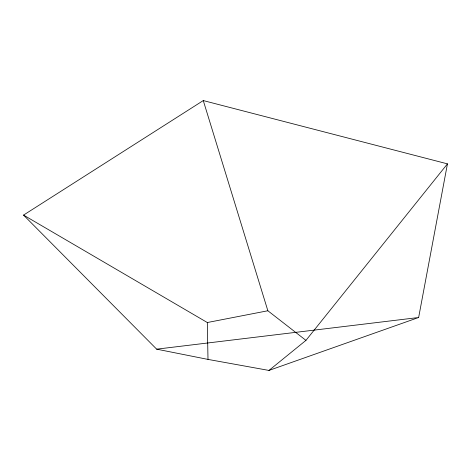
<?xml version="1.0" encoding="UTF-8"?>
<svg xmlns="http://www.w3.org/2000/svg" width="471" height="471" viewBox="0 0 471 471"><rect width="100%" height="100%" fill="white"/><g stroke="black" fill="none" stroke-linecap="round" stroke-linejoin="round"><path stroke-width="0.71" d="M418.642 317.501L447.45 163.861L203.272 100.57L23.55 215.088L156.655 349.158L207.999 359.408L268.953 370.43L418.642 317.501L156.655 349.158M268.953 370.43L305.95 340.368L447.45 163.861M23.55 215.088L207.317 322.529L267.858 310.76L305.95 340.368M203.272 100.57L267.858 310.76M207.317 322.529L207.999 359.408"/></g></svg>
